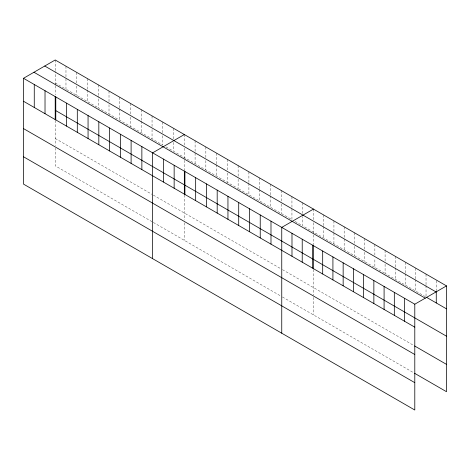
<?xml version="1.0" encoding="UTF-8"?>
<svg xmlns="http://www.w3.org/2000/svg" width="470" height="470" viewBox="0 0 470 470"><rect width="100%" height="100%" fill="white"/><g stroke="black" fill="none" stroke-linecap="round" stroke-linejoin="round"><path stroke-width="0.35" stroke-dasharray="2.35 1.76" d="M55.207 85.757L55.207 94.87M55.207 85.052L55.207 71.469M55.207 82.949L65.97 89.165L65.97 77.679M66.605 89.529L97.619 107.436M165.981 146.904L172.942 150.923M238.772 188.928L291.941 219.625L291.941 208.145M295.107 221.452L302.069 225.477M374.261 267.154L302.698 225.841L302.698 216.511M384.495 273.064L374.866 267.5L374.866 258.171M425.432 296.699L385.095 273.411L385.095 264.081M55.207 138.462L152.051 194.374M153.32 195.103L281.178 268.922M282.447 269.651L413.994 345.603M152.051 221.711L55.207 165.798L55.207 148.273M153.32 222.445L281.178 296.264M282.447 296.993L413.994 372.939M436.266 280.702L436.266 290.754M426.031 274.075L426.031 284.844M426.031 285.56L426.031 296.329M415.797 268.17L415.797 278.933M415.797 279.65L415.797 291.136M405.563 262.26L405.563 273.029M405.563 273.746L405.563 285.225M395.329 256.35L395.329 267.119M395.329 267.835L395.329 279.321M385.095 250.445L385.095 261.208M374.866 244.535L374.866 255.304M364.632 238.625L364.632 249.394M364.632 252.267L364.632 261.596M354.398 232.721L354.398 243.484M354.398 246.356L354.398 255.686M344.163 226.81L344.163 238.296M344.163 239.013L344.163 249.776M333.929 220.9L333.929 232.386M333.929 233.102L333.929 243.871M323.695 214.996L323.695 225.759M323.695 226.475L323.695 237.961M313.461 209.085L313.461 219.848M313.461 222.721L313.461 234.154M313.461 234.859L313.461 244.67M313.461 269.504L313.461 295.272M313.461 297.375L313.461 314.9M302.698 202.87L302.698 213.638M291.941 196.66L291.941 207.429M281.178 190.45L281.178 201.213M281.178 204.086L281.178 213.415M270.42 184.234L270.42 195.003M270.42 195.72L270.42 207.2M259.657 178.024L259.657 188.787M259.657 189.504L259.657 200.99M248.9 171.809L248.9 182.577M248.9 183.294L248.9 194.78M238.137 165.599L238.137 176.362M238.137 179.234L238.137 188.564L173.577 151.287L173.577 141.958M227.374 159.383L227.374 170.152M227.374 173.019L227.374 182.354M216.617 153.173L216.617 163.936M216.617 164.659L216.617 176.138M205.854 146.957L205.854 157.726M205.854 160.599L205.854 169.929M195.097 140.747L195.097 163.713M184.334 134.537L184.334 145.3M184.334 148.173L184.334 159.606M184.334 160.305L184.334 170.122M184.334 194.956L184.334 220.019M184.334 222.821L184.334 240.346M173.577 128.322L173.577 139.091M162.814 122.112L162.814 132.875M162.814 135.748L162.814 145.077L98.254 107.8L98.254 96.321M152.051 115.896L152.051 126.665M152.051 129.532L152.051 138.867M141.294 109.686L141.294 120.449M141.294 121.166L141.294 132.652M130.531 103.471L130.531 114.239M130.531 117.106L130.531 126.442M119.774 97.261L119.774 108.024M119.774 108.74L119.774 120.226M109.011 91.045L109.011 101.814M109.011 104.687L109.011 114.016M98.254 84.835L98.254 95.598M87.49 78.619L87.49 89.388M87.49 90.105L87.49 101.59M76.728 72.409L76.728 83.178M76.728 86.045L76.728 95.375M65.97 66.2L65.97 76.963M55.207 59.984L55.207 70.753M55.207 120.402L55.207 145.471"/><path stroke-width="0.7" d="M23.5 78.29L414.793 304.202L414.793 410.016L23.5 184.105L23.5 78.29L55.207 59.984L446.5 285.895L446.5 391.71L414.593 373.286M184.334 134.537L152.627 152.844L152.627 258.659M313.461 209.085L281.753 227.392L281.753 333.207M414.793 304.202L446.5 285.895M44.744 66.023L436.037 291.935M426.637 297.392L446.5 308.861M33.963 72.251L425.256 298.162M55.207 110.291L446.5 336.203M23.5 101.262L414.793 327.167M414.593 345.949L446.5 364.368M23.5 128.598L414.793 354.509M23.5 156.768L414.793 382.674M436.266 291.471L436.266 302.956M404.558 298.291L404.558 321.263M394.324 292.387L394.324 315.352M384.09 286.477L384.09 309.442M373.856 280.567L373.856 303.538M363.621 274.656L363.621 297.627M353.387 268.752L353.387 291.717M343.153 262.842L343.153 285.807M332.919 256.931L332.919 279.903M322.684 251.027L322.684 273.992M313.461 245.369L313.461 268.781M312.456 245.117L312.456 268.082M302.222 239.207L302.222 262.178M291.988 233.302L291.988 256.267M270.99 221.182L270.99 244.147M260.233 214.966L260.233 237.932M249.47 208.756L249.47 231.722M238.707 202.541L238.707 225.512M227.95 196.331L227.95 219.296M217.187 190.115L217.187 213.086M206.43 183.905L206.43 206.871M195.667 177.689L195.667 200.661M184.91 171.48L184.91 194.445M184.334 170.822L184.334 194.233M174.147 165.264L174.147 188.235M163.384 159.054L163.384 182.019M141.864 146.628L141.864 169.6M131.107 140.418L131.107 163.384M120.344 134.203L120.344 157.174M109.586 127.993L109.586 150.958M98.823 121.777L98.823 144.748M88.06 115.567L88.06 138.532M77.303 109.351L77.303 132.323M66.54 103.142L66.54 126.107M55.783 96.932L55.783 119.897M55.207 96.274L55.207 119.68M45.02 90.716L45.02 113.681M34.263 84.506L34.263 107.471"/></g></svg>
